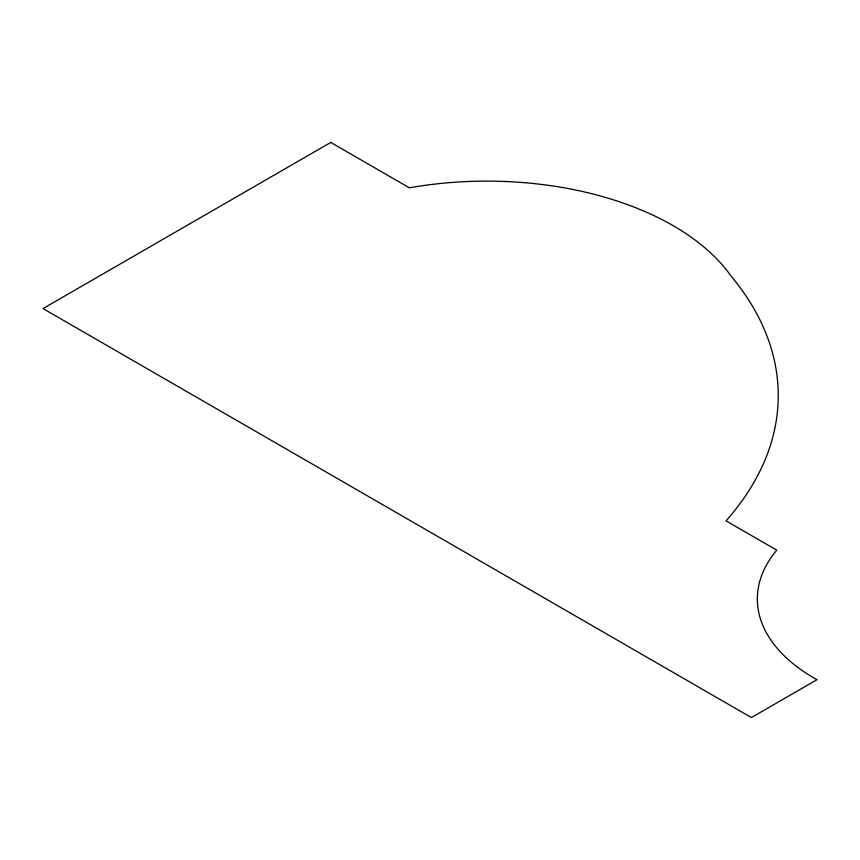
<?xml version="1.0" encoding="UTF-8"?>
<svg xmlns="http://www.w3.org/2000/svg" width="860" height="860" viewBox="0 0 860 860"><rect width="100%" height="100%" fill="white"/><g stroke="black" fill="none" stroke-linecap="round" stroke-linejoin="round"><path stroke-width="1.29" d="M330.756 142.438L43 308.568L751.404 717.562L817 679.69A193.64 111.8 0 0 1 776.774 550.153L726.055 520.87A477.44 275.651 0 0 0 730.968 275.952A263.654 152.22 0 0 0 409.371 187.824L330.756 142.438"/></g></svg>
